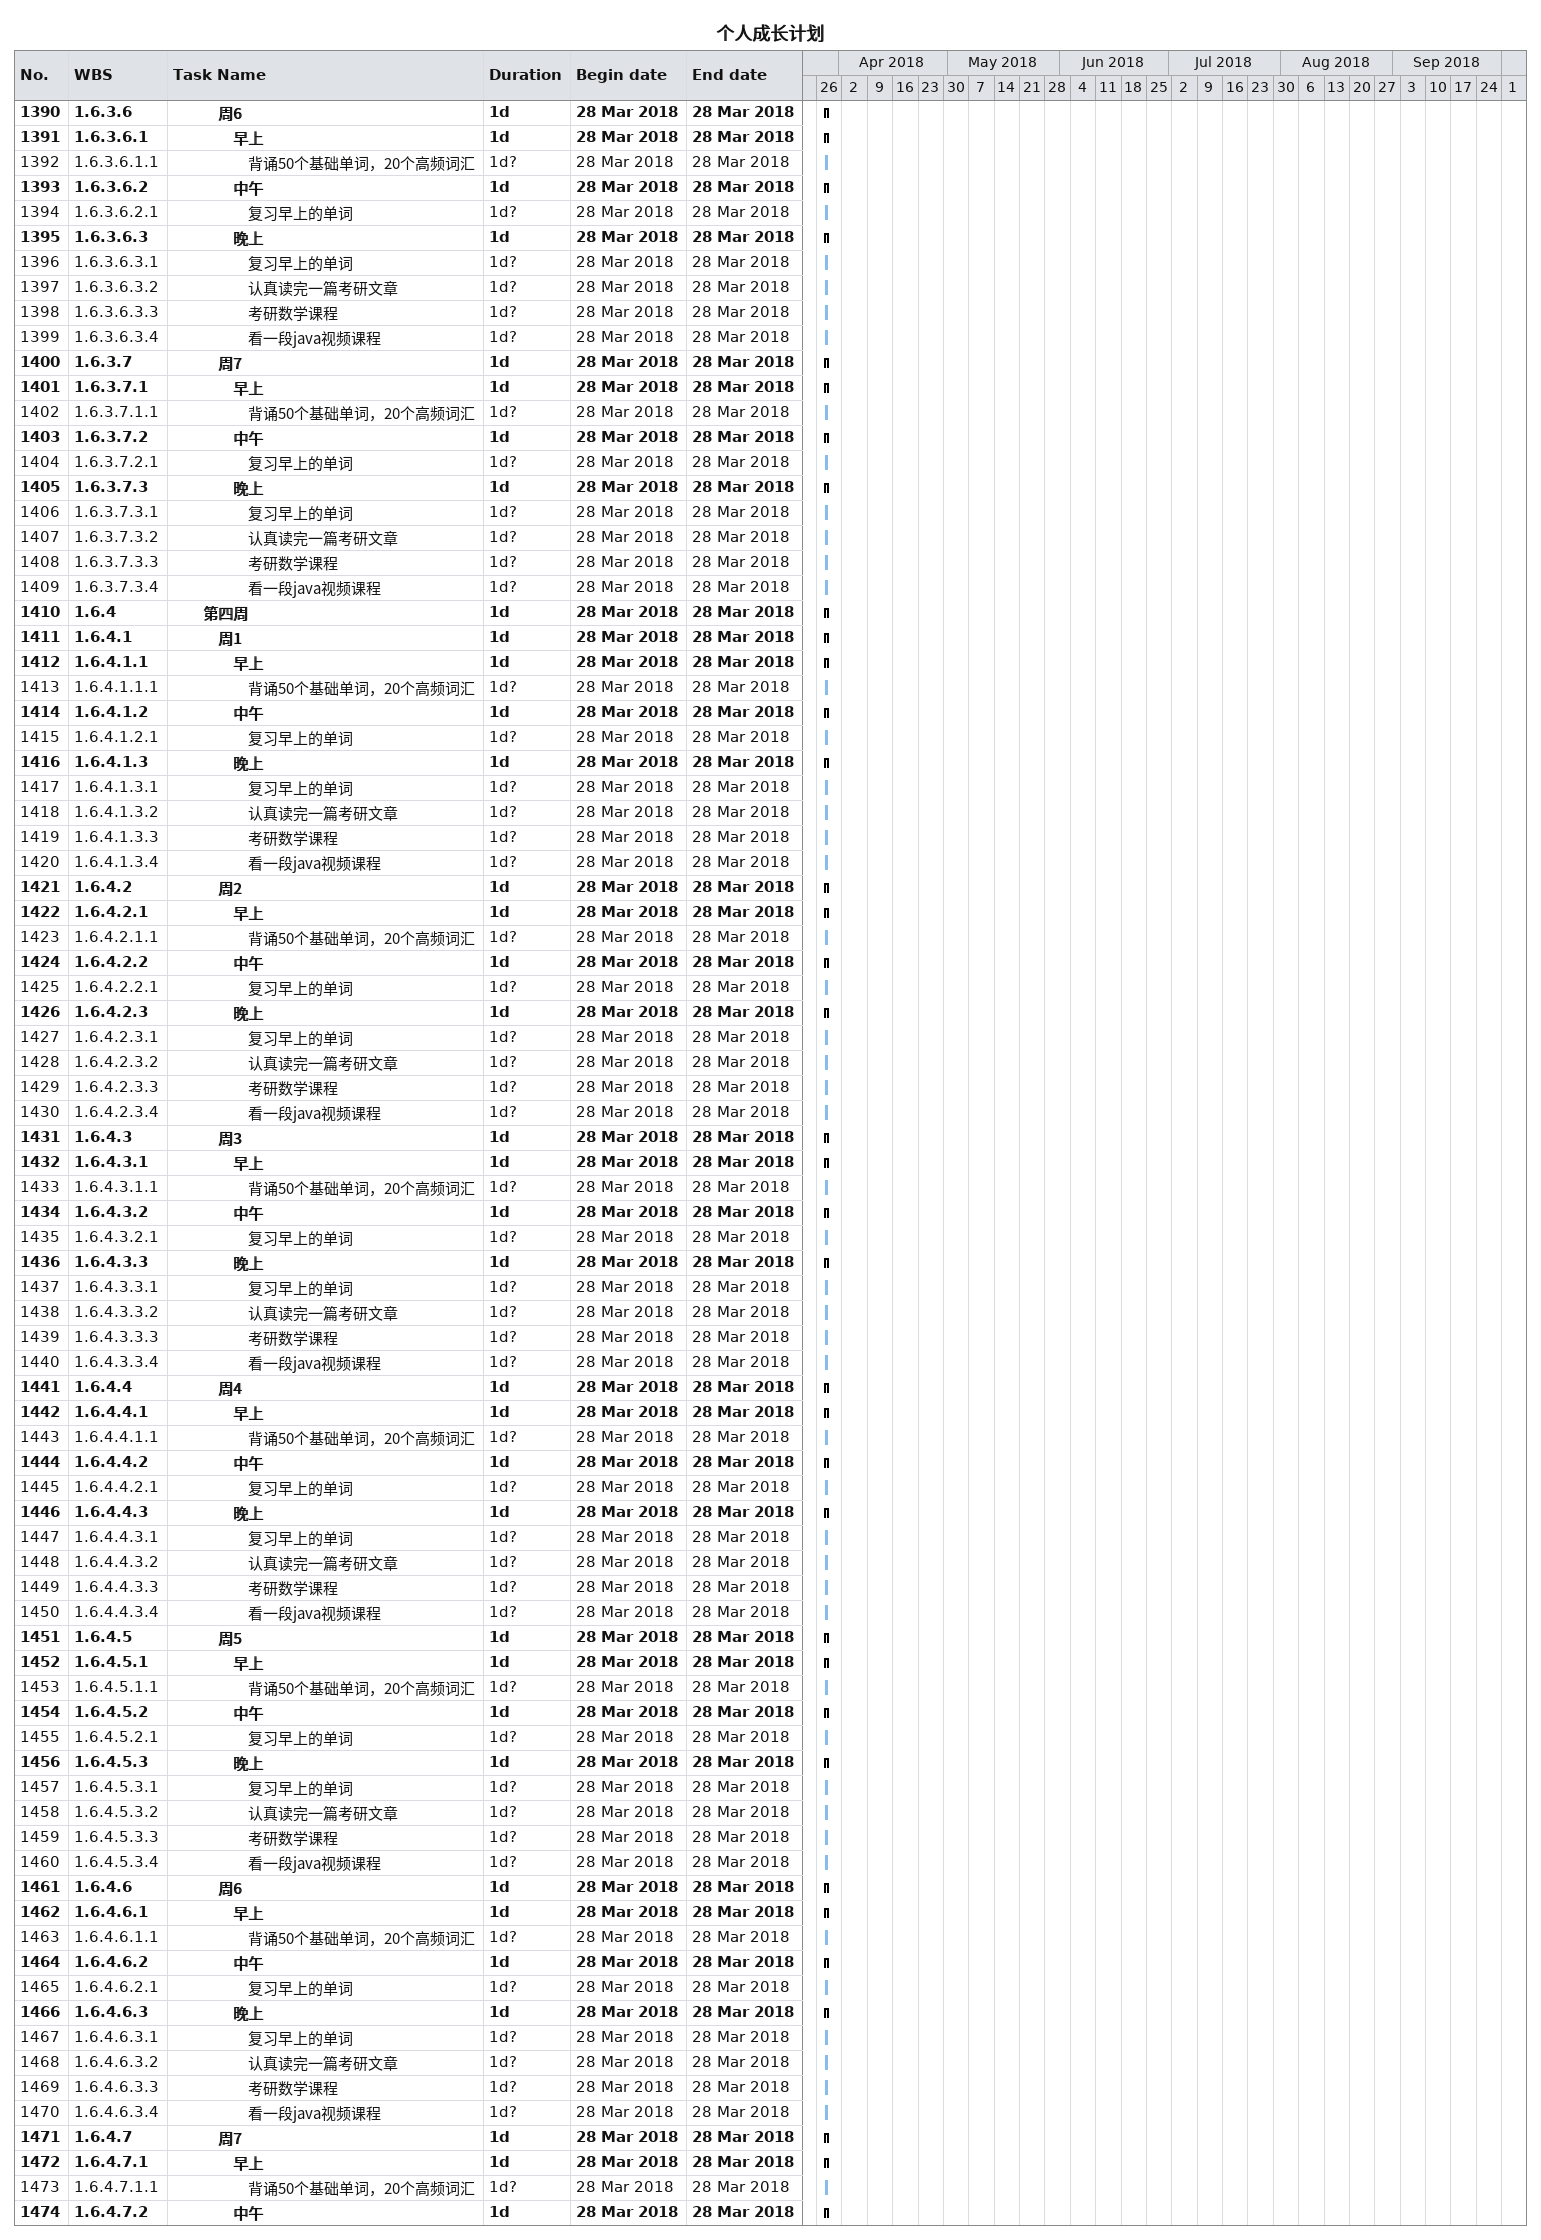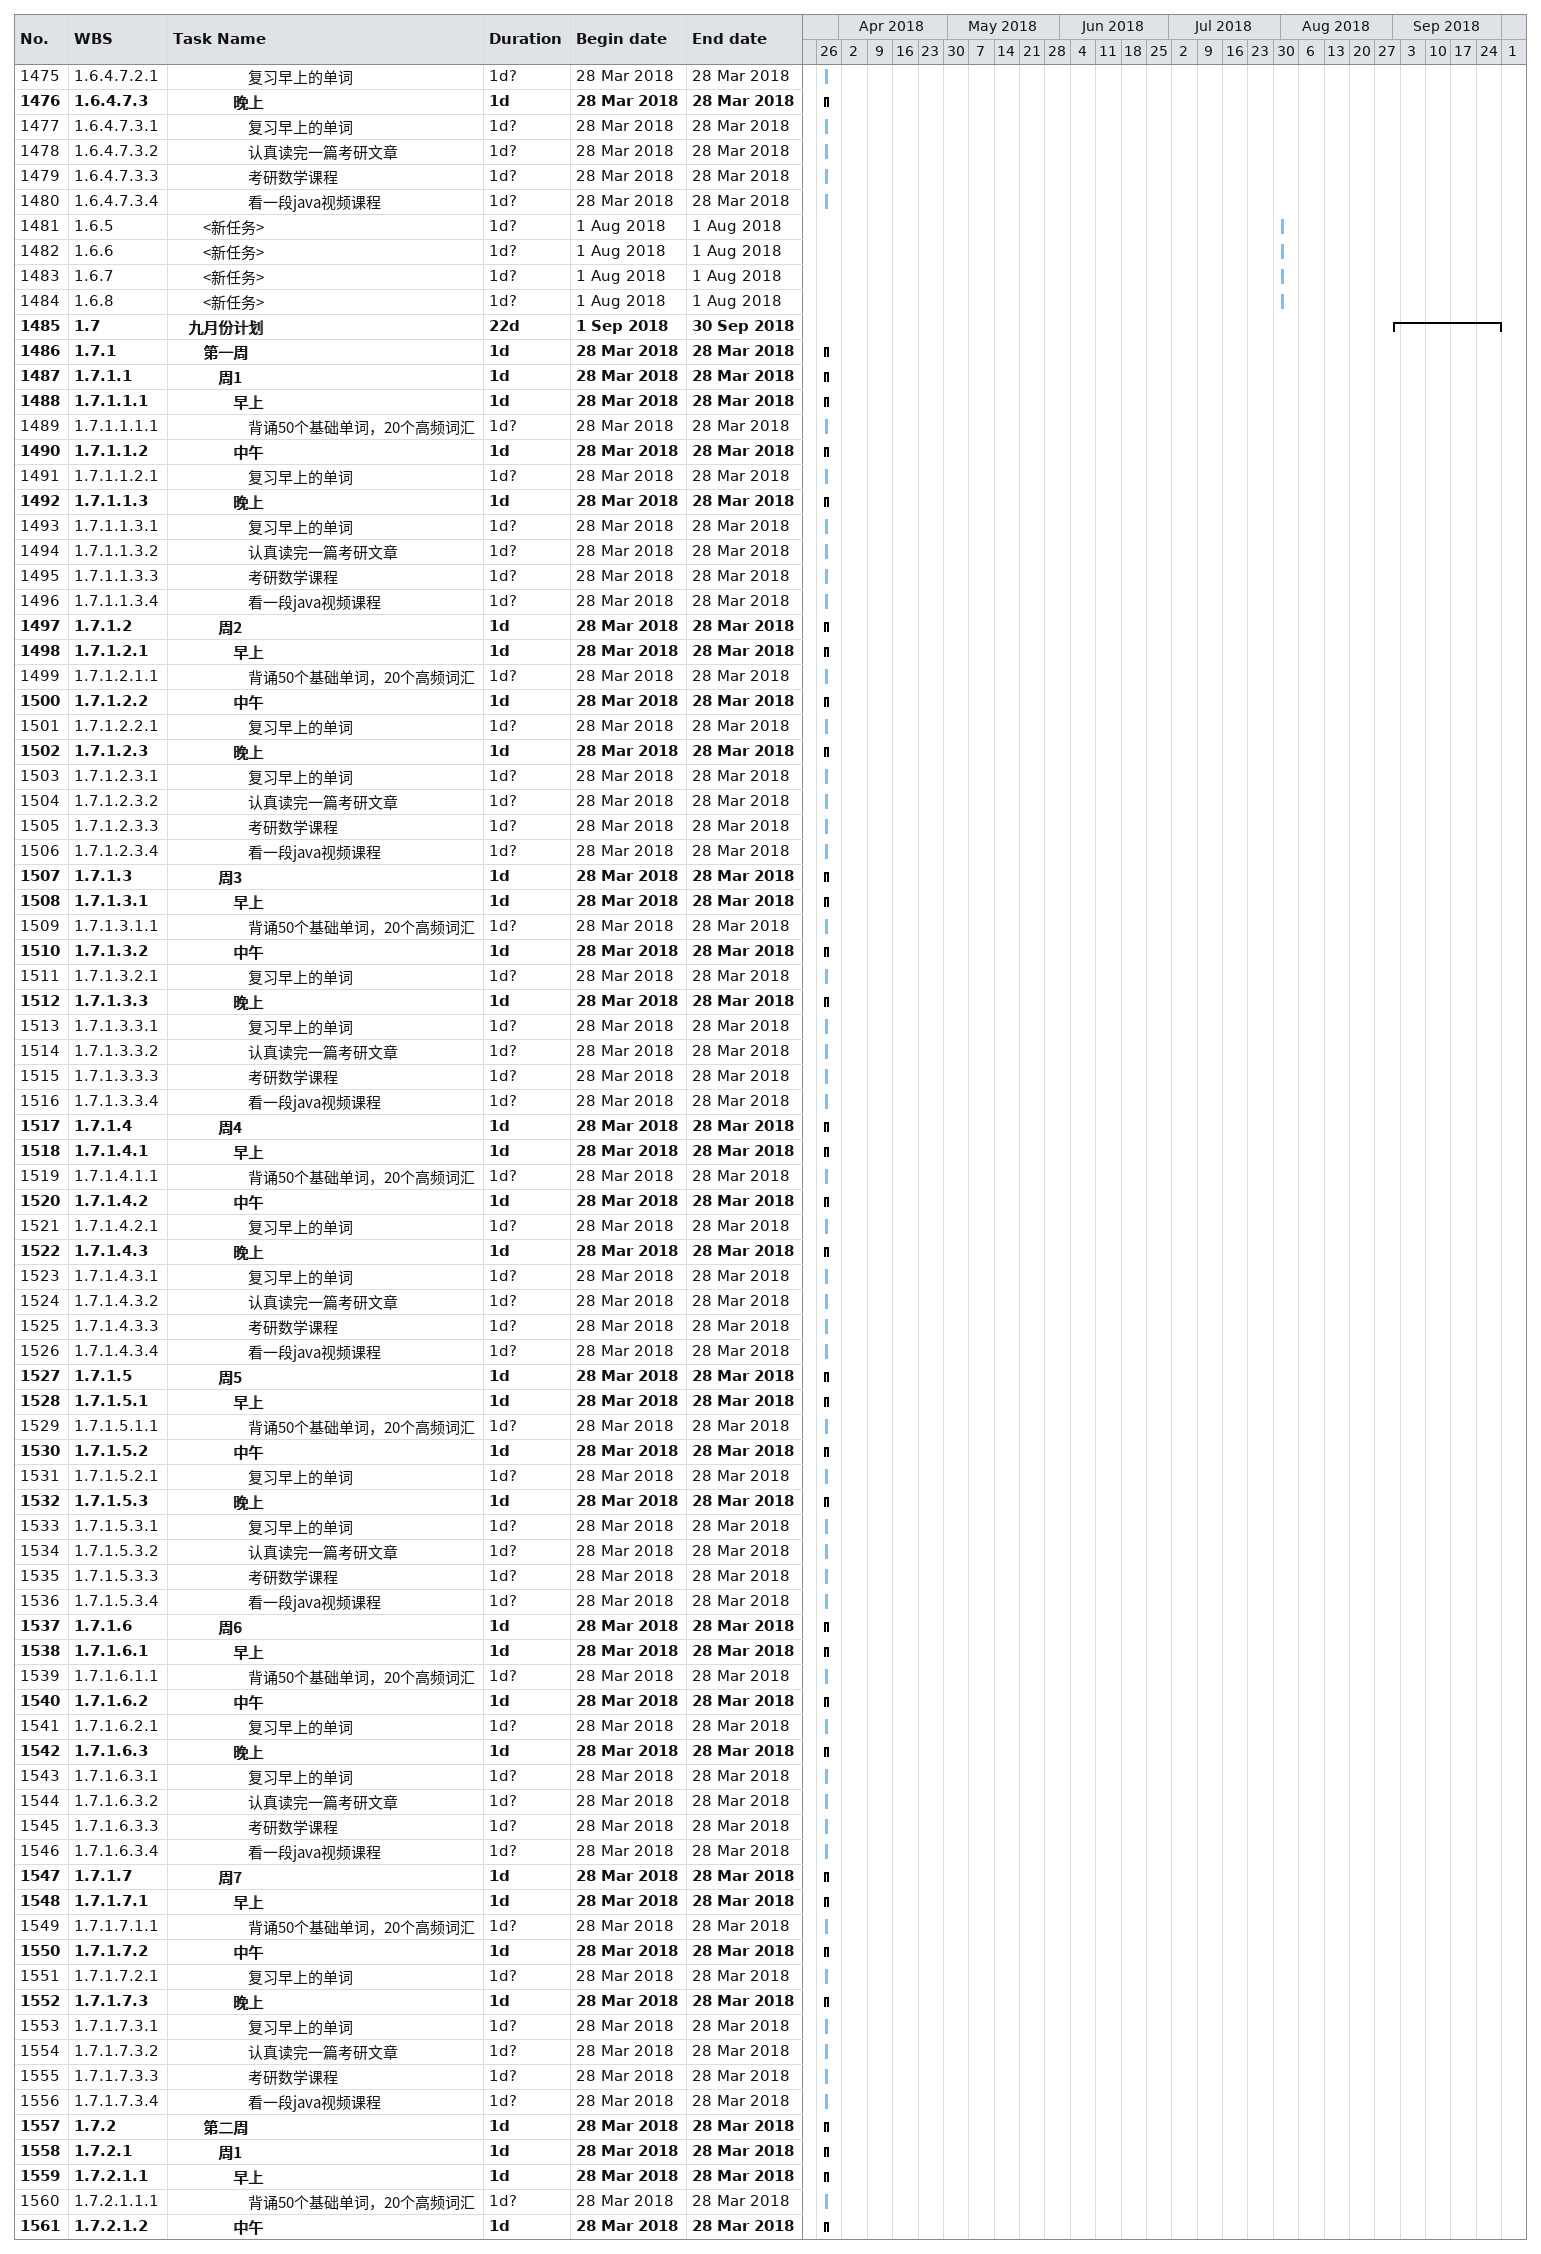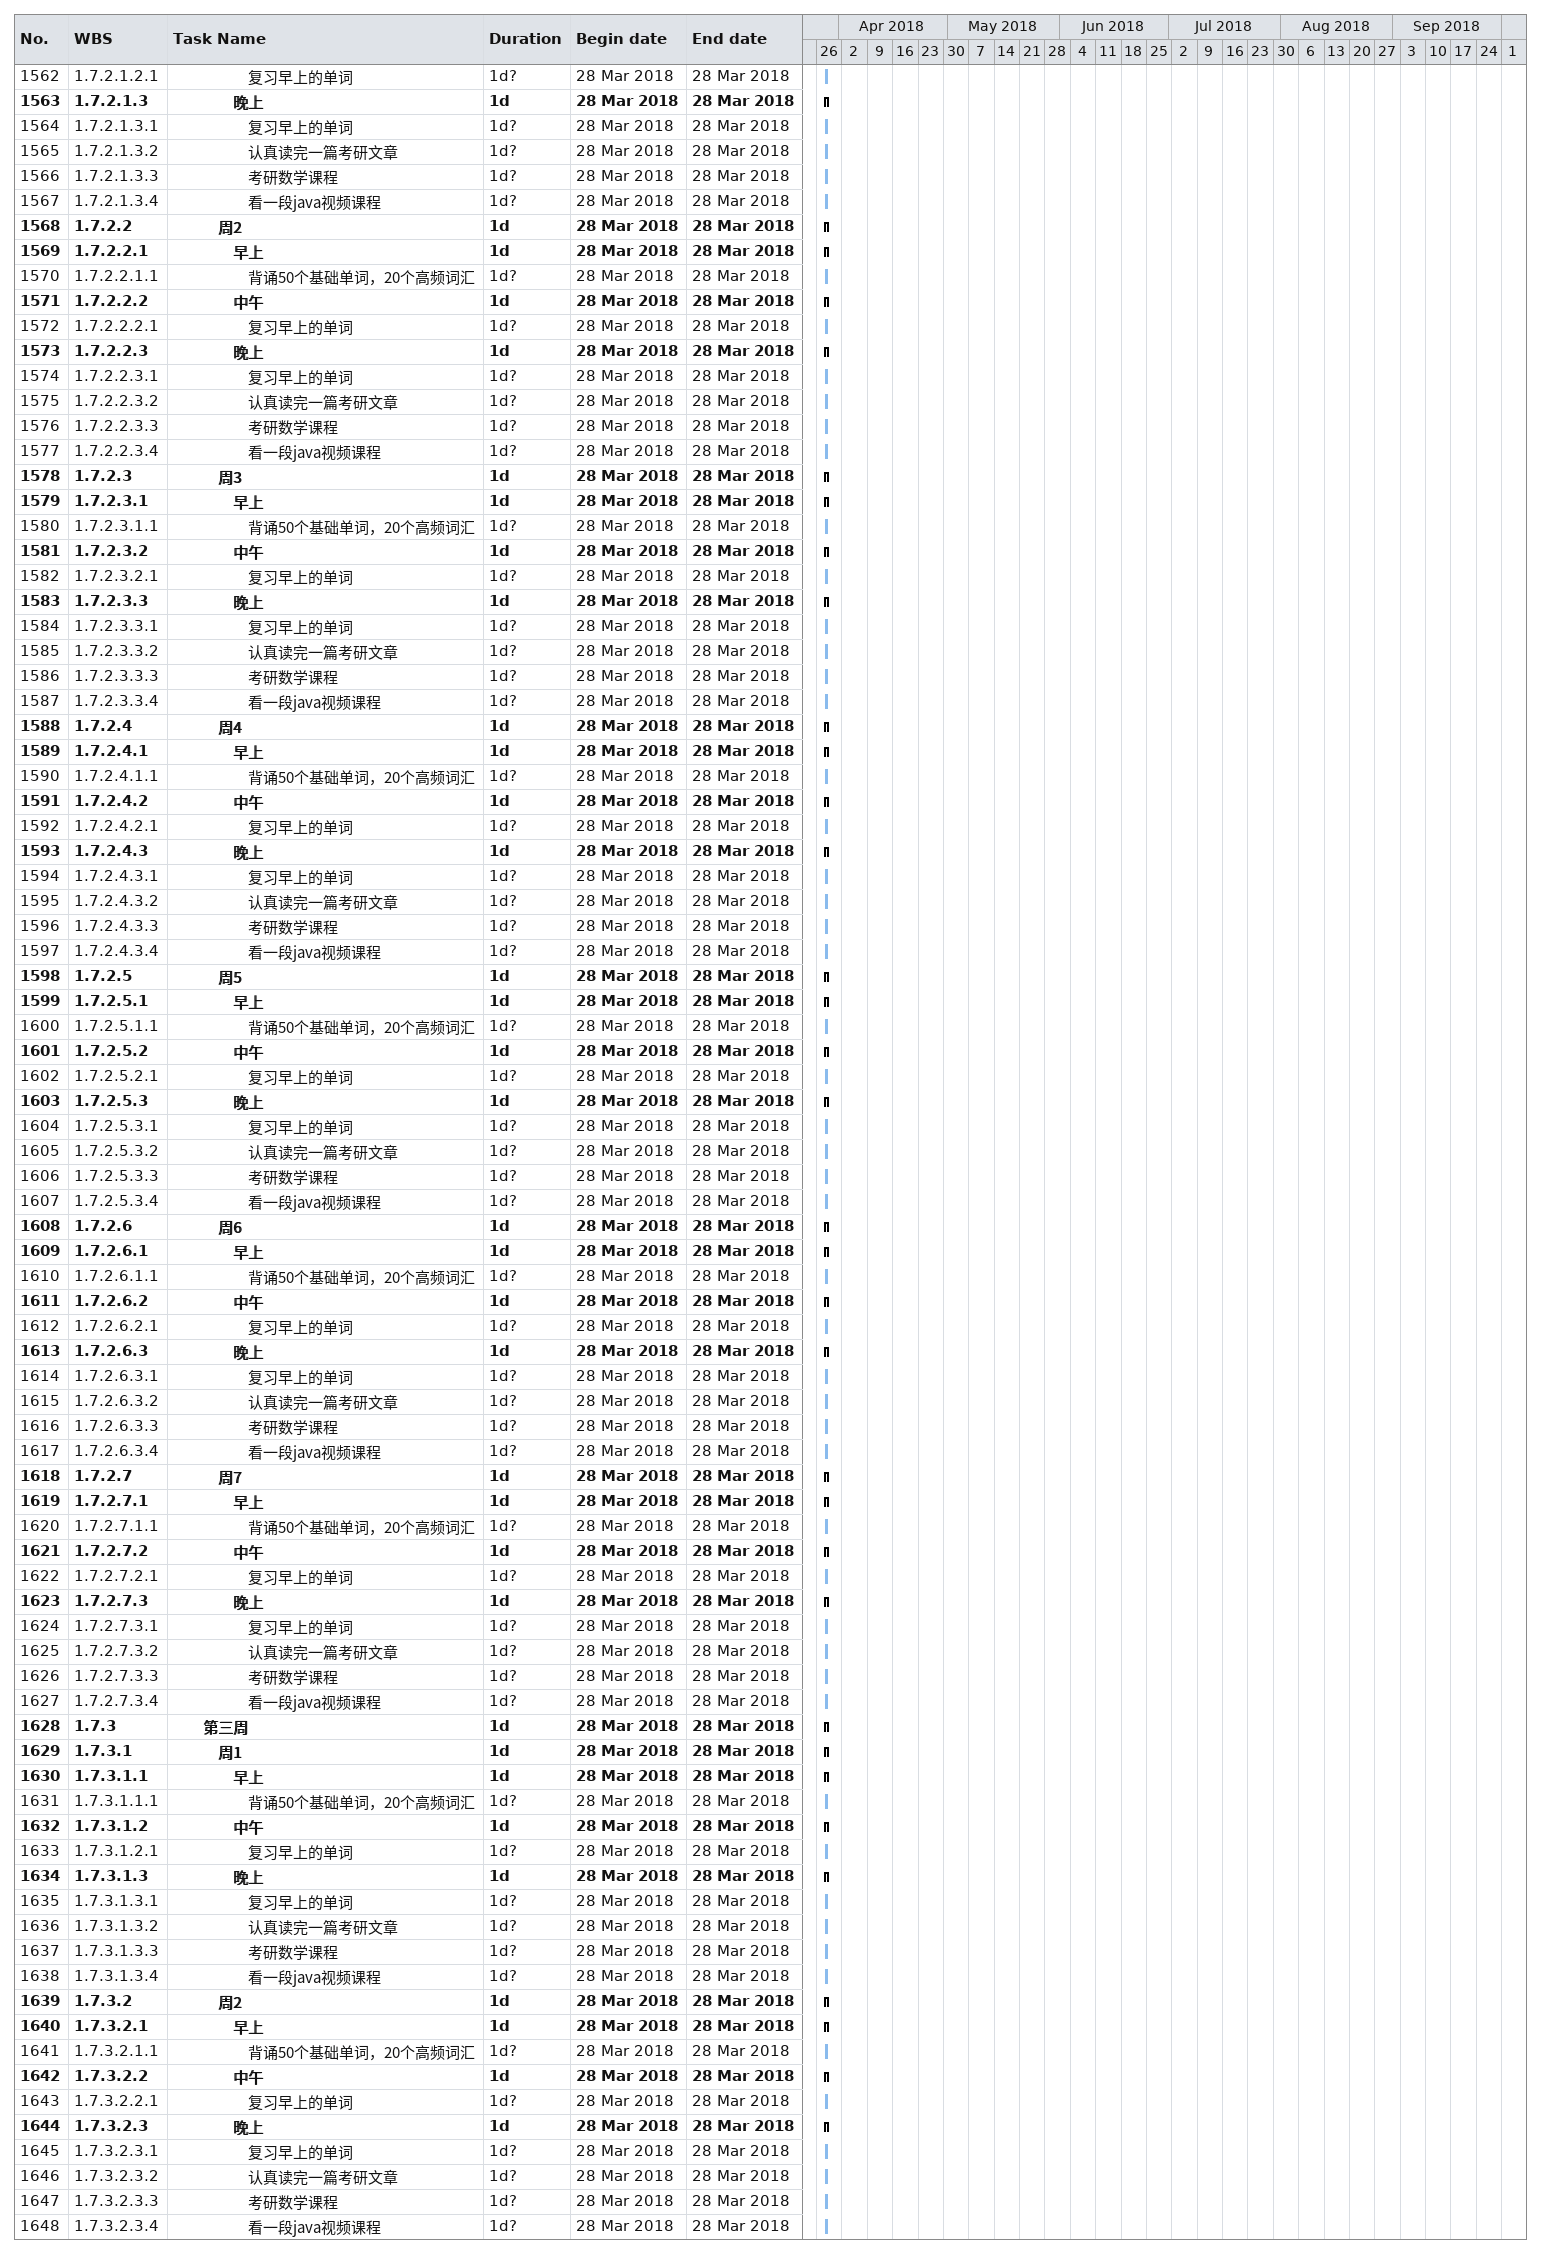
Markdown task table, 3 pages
个人成长计划

| ID | WBS | Task | Duration | Start | Finish |
|---|---|---|---|---|---|
| 1390 | 1.6.3.6 | **周6** | 1d | 2018-03-28 | 2018-03-28 |
| 1391 | 1.6.3.6.1 | **早上** | 1d | 2018-03-28 | 2018-03-28 |
| 1392 | 1.6.3.6.1.1 | 背诵50个基础单词，20个高频词汇 | 1d? | 2018-03-28 | 2018-03-28 |
| 1393 | 1.6.3.6.2 | **中午** | 1d | 2018-03-28 | 2018-03-28 |
| 1394 | 1.6.3.6.2.1 | 复习早上的单词 | 1d? | 2018-03-28 | 2018-03-28 |
| 1395 | 1.6.3.6.3 | **晚上** | 1d | 2018-03-28 | 2018-03-28 |
| 1396 | 1.6.3.6.3.1 | 复习早上的单词 | 1d? | 2018-03-28 | 2018-03-28 |
| 1397 | 1.6.3.6.3.2 | 认真读完一篇考研文章 | 1d? | 2018-03-28 | 2018-03-28 |
| 1398 | 1.6.3.6.3.3 | 考研数学课程 | 1d? | 2018-03-28 | 2018-03-28 |
| 1399 | 1.6.3.6.3.4 | 看一段java视频课程 | 1d? | 2018-03-28 | 2018-03-28 |
| 1400 | 1.6.3.7 | **周7** | 1d | 2018-03-28 | 2018-03-28 |
| 1401 | 1.6.3.7.1 | **早上** | 1d | 2018-03-28 | 2018-03-28 |
| 1402 | 1.6.3.7.1.1 | 背诵50个基础单词，20个高频词汇 | 1d? | 2018-03-28 | 2018-03-28 |
| 1403 | 1.6.3.7.2 | **中午** | 1d | 2018-03-28 | 2018-03-28 |
| 1404 | 1.6.3.7.2.1 | 复习早上的单词 | 1d? | 2018-03-28 | 2018-03-28 |
| 1405 | 1.6.3.7.3 | **晚上** | 1d | 2018-03-28 | 2018-03-28 |
| 1406 | 1.6.3.7.3.1 | 复习早上的单词 | 1d? | 2018-03-28 | 2018-03-28 |
| 1407 | 1.6.3.7.3.2 | 认真读完一篇考研文章 | 1d? | 2018-03-28 | 2018-03-28 |
| 1408 | 1.6.3.7.3.3 | 考研数学课程 | 1d? | 2018-03-28 | 2018-03-28 |
| 1409 | 1.6.3.7.3.4 | 看一段java视频课程 | 1d? | 2018-03-28 | 2018-03-28 |
| 1410 | 1.6.4 | **第四周** | 1d | 2018-03-28 | 2018-03-28 |
| 1411 | 1.6.4.1 | **周1** | 1d | 2018-03-28 | 2018-03-28 |
| 1412 | 1.6.4.1.1 | **早上** | 1d | 2018-03-28 | 2018-03-28 |
| 1413 | 1.6.4.1.1.1 | 背诵50个基础单词，20个高频词汇 | 1d? | 2018-03-28 | 2018-03-28 |
| 1414 | 1.6.4.1.2 | **中午** | 1d | 2018-03-28 | 2018-03-28 |
| 1415 | 1.6.4.1.2.1 | 复习早上的单词 | 1d? | 2018-03-28 | 2018-03-28 |
| 1416 | 1.6.4.1.3 | **晚上** | 1d | 2018-03-28 | 2018-03-28 |
| 1417 | 1.6.4.1.3.1 | 复习早上的单词 | 1d? | 2018-03-28 | 2018-03-28 |
| 1418 | 1.6.4.1.3.2 | 认真读完一篇考研文章 | 1d? | 2018-03-28 | 2018-03-28 |
| 1419 | 1.6.4.1.3.3 | 考研数学课程 | 1d? | 2018-03-28 | 2018-03-28 |
| 1420 | 1.6.4.1.3.4 | 看一段java视频课程 | 1d? | 2018-03-28 | 2018-03-28 |
| 1421 | 1.6.4.2 | **周2** | 1d | 2018-03-28 | 2018-03-28 |
| 1422 | 1.6.4.2.1 | **早上** | 1d | 2018-03-28 | 2018-03-28 |
| 1423 | 1.6.4.2.1.1 | 背诵50个基础单词，20个高频词汇 | 1d? | 2018-03-28 | 2018-03-28 |
| 1424 | 1.6.4.2.2 | **中午** | 1d | 2018-03-28 | 2018-03-28 |
| 1425 | 1.6.4.2.2.1 | 复习早上的单词 | 1d? | 2018-03-28 | 2018-03-28 |
| 1426 | 1.6.4.2.3 | **晚上** | 1d | 2018-03-28 | 2018-03-28 |
| 1427 | 1.6.4.2.3.1 | 复习早上的单词 | 1d? | 2018-03-28 | 2018-03-28 |
| 1428 | 1.6.4.2.3.2 | 认真读完一篇考研文章 | 1d? | 2018-03-28 | 2018-03-28 |
| 1429 | 1.6.4.2.3.3 | 考研数学课程 | 1d? | 2018-03-28 | 2018-03-28 |
| 1430 | 1.6.4.2.3.4 | 看一段java视频课程 | 1d? | 2018-03-28 | 2018-03-28 |
| 1431 | 1.6.4.3 | **周3** | 1d | 2018-03-28 | 2018-03-28 |
| 1432 | 1.6.4.3.1 | **早上** | 1d | 2018-03-28 | 2018-03-28 |
| 1433 | 1.6.4.3.1.1 | 背诵50个基础单词，20个高频词汇 | 1d? | 2018-03-28 | 2018-03-28 |
| 1434 | 1.6.4.3.2 | **中午** | 1d | 2018-03-28 | 2018-03-28 |
| 1435 | 1.6.4.3.2.1 | 复习早上的单词 | 1d? | 2018-03-28 | 2018-03-28 |
| 1436 | 1.6.4.3.3 | **晚上** | 1d | 2018-03-28 | 2018-03-28 |
| 1437 | 1.6.4.3.3.1 | 复习早上的单词 | 1d? | 2018-03-28 | 2018-03-28 |
| 1438 | 1.6.4.3.3.2 | 认真读完一篇考研文章 | 1d? | 2018-03-28 | 2018-03-28 |
| 1439 | 1.6.4.3.3.3 | 考研数学课程 | 1d? | 2018-03-28 | 2018-03-28 |
| 1440 | 1.6.4.3.3.4 | 看一段java视频课程 | 1d? | 2018-03-28 | 2018-03-28 |
| 1441 | 1.6.4.4 | **周4** | 1d | 2018-03-28 | 2018-03-28 |
| 1442 | 1.6.4.4.1 | **早上** | 1d | 2018-03-28 | 2018-03-28 |
| 1443 | 1.6.4.4.1.1 | 背诵50个基础单词，20个高频词汇 | 1d? | 2018-03-28 | 2018-03-28 |
| 1444 | 1.6.4.4.2 | **中午** | 1d | 2018-03-28 | 2018-03-28 |
| 1445 | 1.6.4.4.2.1 | 复习早上的单词 | 1d? | 2018-03-28 | 2018-03-28 |
| 1446 | 1.6.4.4.3 | **晚上** | 1d | 2018-03-28 | 2018-03-28 |
| 1447 | 1.6.4.4.3.1 | 复习早上的单词 | 1d? | 2018-03-28 | 2018-03-28 |
| 1448 | 1.6.4.4.3.2 | 认真读完一篇考研文章 | 1d? | 2018-03-28 | 2018-03-28 |
| 1449 | 1.6.4.4.3.3 | 考研数学课程 | 1d? | 2018-03-28 | 2018-03-28 |
| 1450 | 1.6.4.4.3.4 | 看一段java视频课程 | 1d? | 2018-03-28 | 2018-03-28 |
| 1451 | 1.6.4.5 | **周5** | 1d | 2018-03-28 | 2018-03-28 |
| 1452 | 1.6.4.5.1 | **早上** | 1d | 2018-03-28 | 2018-03-28 |
| 1453 | 1.6.4.5.1.1 | 背诵50个基础单词，20个高频词汇 | 1d? | 2018-03-28 | 2018-03-28 |
| 1454 | 1.6.4.5.2 | **中午** | 1d | 2018-03-28 | 2018-03-28 |
| 1455 | 1.6.4.5.2.1 | 复习早上的单词 | 1d? | 2018-03-28 | 2018-03-28 |
| 1456 | 1.6.4.5.3 | **晚上** | 1d | 2018-03-28 | 2018-03-28 |
| 1457 | 1.6.4.5.3.1 | 复习早上的单词 | 1d? | 2018-03-28 | 2018-03-28 |
| 1458 | 1.6.4.5.3.2 | 认真读完一篇考研文章 | 1d? | 2018-03-28 | 2018-03-28 |
| 1459 | 1.6.4.5.3.3 | 考研数学课程 | 1d? | 2018-03-28 | 2018-03-28 |
| 1460 | 1.6.4.5.3.4 | 看一段java视频课程 | 1d? | 2018-03-28 | 2018-03-28 |
| 1461 | 1.6.4.6 | **周6** | 1d | 2018-03-28 | 2018-03-28 |
| 1462 | 1.6.4.6.1 | **早上** | 1d | 2018-03-28 | 2018-03-28 |
| 1463 | 1.6.4.6.1.1 | 背诵50个基础单词，20个高频词汇 | 1d? | 2018-03-28 | 2018-03-28 |
| 1464 | 1.6.4.6.2 | **中午** | 1d | 2018-03-28 | 2018-03-28 |
| 1465 | 1.6.4.6.2.1 | 复习早上的单词 | 1d? | 2018-03-28 | 2018-03-28 |
| 1466 | 1.6.4.6.3 | **晚上** | 1d | 2018-03-28 | 2018-03-28 |
| 1467 | 1.6.4.6.3.1 | 复习早上的单词 | 1d? | 2018-03-28 | 2018-03-28 |
| 1468 | 1.6.4.6.3.2 | 认真读完一篇考研文章 | 1d? | 2018-03-28 | 2018-03-28 |
| 1469 | 1.6.4.6.3.3 | 考研数学课程 | 1d? | 2018-03-28 | 2018-03-28 |
| 1470 | 1.6.4.6.3.4 | 看一段java视频课程 | 1d? | 2018-03-28 | 2018-03-28 |
| 1471 | 1.6.4.7 | **周7** | 1d | 2018-03-28 | 2018-03-28 |
| 1472 | 1.6.4.7.1 | **早上** | 1d | 2018-03-28 | 2018-03-28 |
| 1473 | 1.6.4.7.1.1 | 背诵50个基础单词，20个高频词汇 | 1d? | 2018-03-28 | 2018-03-28 |
| 1474 | 1.6.4.7.2 | **中午** | 1d | 2018-03-28 | 2018-03-28 |
| 1475 | 1.6.4.7.2.1 | 复习早上的单词 | 1d? | 2018-03-28 | 2018-03-28 |
| 1476 | 1.6.4.7.3 | **晚上** | 1d | 2018-03-28 | 2018-03-28 |
| 1477 | 1.6.4.7.3.1 | 复习早上的单词 | 1d? | 2018-03-28 | 2018-03-28 |
| 1478 | 1.6.4.7.3.2 | 认真读完一篇考研文章 | 1d? | 2018-03-28 | 2018-03-28 |
| 1479 | 1.6.4.7.3.3 | 考研数学课程 | 1d? | 2018-03-28 | 2018-03-28 |
| 1480 | 1.6.4.7.3.4 | 看一段java视频课程 | 1d? | 2018-03-28 | 2018-03-28 |
| 1481 | 1.6.5 | <新任务> | 1d? | 2018-08-01 | 2018-08-01 |
| 1482 | 1.6.6 | <新任务> | 1d? | 2018-08-01 | 2018-08-01 |
| 1483 | 1.6.7 | <新任务> | 1d? | 2018-08-01 | 2018-08-01 |
| 1484 | 1.6.8 | <新任务> | 1d? | 2018-08-01 | 2018-08-01 |
| 1485 | 1.7 | **九月份计划** | 22d | 2018-09-01 | 2018-09-30 |
| 1486 | 1.7.1 | **第一周** | 1d | 2018-03-28 | 2018-03-28 |
| 1487 | 1.7.1.1 | **周1** | 1d | 2018-03-28 | 2018-03-28 |
| 1488 | 1.7.1.1.1 | **早上** | 1d | 2018-03-28 | 2018-03-28 |
| 1489 | 1.7.1.1.1.1 | 背诵50个基础单词，20个高频词汇 | 1d? | 2018-03-28 | 2018-03-28 |
| 1490 | 1.7.1.1.2 | **中午** | 1d | 2018-03-28 | 2018-03-28 |
| 1491 | 1.7.1.1.2.1 | 复习早上的单词 | 1d? | 2018-03-28 | 2018-03-28 |
| 1492 | 1.7.1.1.3 | **晚上** | 1d | 2018-03-28 | 2018-03-28 |
| 1493 | 1.7.1.1.3.1 | 复习早上的单词 | 1d? | 2018-03-28 | 2018-03-28 |
| 1494 | 1.7.1.1.3.2 | 认真读完一篇考研文章 | 1d? | 2018-03-28 | 2018-03-28 |
| 1495 | 1.7.1.1.3.3 | 考研数学课程 | 1d? | 2018-03-28 | 2018-03-28 |
| 1496 | 1.7.1.1.3.4 | 看一段java视频课程 | 1d? | 2018-03-28 | 2018-03-28 |
| 1497 | 1.7.1.2 | **周2** | 1d | 2018-03-28 | 2018-03-28 |
| 1498 | 1.7.1.2.1 | **早上** | 1d | 2018-03-28 | 2018-03-28 |
| 1499 | 1.7.1.2.1.1 | 背诵50个基础单词，20个高频词汇 | 1d? | 2018-03-28 | 2018-03-28 |
| 1500 | 1.7.1.2.2 | **中午** | 1d | 2018-03-28 | 2018-03-28 |
| 1501 | 1.7.1.2.2.1 | 复习早上的单词 | 1d? | 2018-03-28 | 2018-03-28 |
| 1502 | 1.7.1.2.3 | **晚上** | 1d | 2018-03-28 | 2018-03-28 |
| 1503 | 1.7.1.2.3.1 | 复习早上的单词 | 1d? | 2018-03-28 | 2018-03-28 |
| 1504 | 1.7.1.2.3.2 | 认真读完一篇考研文章 | 1d? | 2018-03-28 | 2018-03-28 |
| 1505 | 1.7.1.2.3.3 | 考研数学课程 | 1d? | 2018-03-28 | 2018-03-28 |
| 1506 | 1.7.1.2.3.4 | 看一段java视频课程 | 1d? | 2018-03-28 | 2018-03-28 |
| 1507 | 1.7.1.3 | **周3** | 1d | 2018-03-28 | 2018-03-28 |
| 1508 | 1.7.1.3.1 | **早上** | 1d | 2018-03-28 | 2018-03-28 |
| 1509 | 1.7.1.3.1.1 | 背诵50个基础单词，20个高频词汇 | 1d? | 2018-03-28 | 2018-03-28 |
| 1510 | 1.7.1.3.2 | **中午** | 1d | 2018-03-28 | 2018-03-28 |
| 1511 | 1.7.1.3.2.1 | 复习早上的单词 | 1d? | 2018-03-28 | 2018-03-28 |
| 1512 | 1.7.1.3.3 | **晚上** | 1d | 2018-03-28 | 2018-03-28 |
| 1513 | 1.7.1.3.3.1 | 复习早上的单词 | 1d? | 2018-03-28 | 2018-03-28 |
| 1514 | 1.7.1.3.3.2 | 认真读完一篇考研文章 | 1d? | 2018-03-28 | 2018-03-28 |
| 1515 | 1.7.1.3.3.3 | 考研数学课程 | 1d? | 2018-03-28 | 2018-03-28 |
| 1516 | 1.7.1.3.3.4 | 看一段java视频课程 | 1d? | 2018-03-28 | 2018-03-28 |
| 1517 | 1.7.1.4 | **周4** | 1d | 2018-03-28 | 2018-03-28 |
| 1518 | 1.7.1.4.1 | **早上** | 1d | 2018-03-28 | 2018-03-28 |
| 1519 | 1.7.1.4.1.1 | 背诵50个基础单词，20个高频词汇 | 1d? | 2018-03-28 | 2018-03-28 |
| 1520 | 1.7.1.4.2 | **中午** | 1d | 2018-03-28 | 2018-03-28 |
| 1521 | 1.7.1.4.2.1 | 复习早上的单词 | 1d? | 2018-03-28 | 2018-03-28 |
| 1522 | 1.7.1.4.3 | **晚上** | 1d | 2018-03-28 | 2018-03-28 |
| 1523 | 1.7.1.4.3.1 | 复习早上的单词 | 1d? | 2018-03-28 | 2018-03-28 |
| 1524 | 1.7.1.4.3.2 | 认真读完一篇考研文章 | 1d? | 2018-03-28 | 2018-03-28 |
| 1525 | 1.7.1.4.3.3 | 考研数学课程 | 1d? | 2018-03-28 | 2018-03-28 |
| 1526 | 1.7.1.4.3.4 | 看一段java视频课程 | 1d? | 2018-03-28 | 2018-03-28 |
| 1527 | 1.7.1.5 | **周5** | 1d | 2018-03-28 | 2018-03-28 |
| 1528 | 1.7.1.5.1 | **早上** | 1d | 2018-03-28 | 2018-03-28 |
| 1529 | 1.7.1.5.1.1 | 背诵50个基础单词，20个高频词汇 | 1d? | 2018-03-28 | 2018-03-28 |
| 1530 | 1.7.1.5.2 | **中午** | 1d | 2018-03-28 | 2018-03-28 |
| 1531 | 1.7.1.5.2.1 | 复习早上的单词 | 1d? | 2018-03-28 | 2018-03-28 |
| 1532 | 1.7.1.5.3 | **晚上** | 1d | 2018-03-28 | 2018-03-28 |
| 1533 | 1.7.1.5.3.1 | 复习早上的单词 | 1d? | 2018-03-28 | 2018-03-28 |
| 1534 | 1.7.1.5.3.2 | 认真读完一篇考研文章 | 1d? | 2018-03-28 | 2018-03-28 |
| 1535 | 1.7.1.5.3.3 | 考研数学课程 | 1d? | 2018-03-28 | 2018-03-28 |
| 1536 | 1.7.1.5.3.4 | 看一段java视频课程 | 1d? | 2018-03-28 | 2018-03-28 |
| 1537 | 1.7.1.6 | **周6** | 1d | 2018-03-28 | 2018-03-28 |
| 1538 | 1.7.1.6.1 | **早上** | 1d | 2018-03-28 | 2018-03-28 |
| 1539 | 1.7.1.6.1.1 | 背诵50个基础单词，20个高频词汇 | 1d? | 2018-03-28 | 2018-03-28 |
| 1540 | 1.7.1.6.2 | **中午** | 1d | 2018-03-28 | 2018-03-28 |
| 1541 | 1.7.1.6.2.1 | 复习早上的单词 | 1d? | 2018-03-28 | 2018-03-28 |
| 1542 | 1.7.1.6.3 | **晚上** | 1d | 2018-03-28 | 2018-03-28 |
| 1543 | 1.7.1.6.3.1 | 复习早上的单词 | 1d? | 2018-03-28 | 2018-03-28 |
| 1544 | 1.7.1.6.3.2 | 认真读完一篇考研文章 | 1d? | 2018-03-28 | 2018-03-28 |
| 1545 | 1.7.1.6.3.3 | 考研数学课程 | 1d? | 2018-03-28 | 2018-03-28 |
| 1546 | 1.7.1.6.3.4 | 看一段java视频课程 | 1d? | 2018-03-28 | 2018-03-28 |
| 1547 | 1.7.1.7 | **周7** | 1d | 2018-03-28 | 2018-03-28 |
| 1548 | 1.7.1.7.1 | **早上** | 1d | 2018-03-28 | 2018-03-28 |
| 1549 | 1.7.1.7.1.1 | 背诵50个基础单词，20个高频词汇 | 1d? | 2018-03-28 | 2018-03-28 |
| 1550 | 1.7.1.7.2 | **中午** | 1d | 2018-03-28 | 2018-03-28 |
| 1551 | 1.7.1.7.2.1 | 复习早上的单词 | 1d? | 2018-03-28 | 2018-03-28 |
| 1552 | 1.7.1.7.3 | **晚上** | 1d | 2018-03-28 | 2018-03-28 |
| 1553 | 1.7.1.7.3.1 | 复习早上的单词 | 1d? | 2018-03-28 | 2018-03-28 |
| 1554 | 1.7.1.7.3.2 | 认真读完一篇考研文章 | 1d? | 2018-03-28 | 2018-03-28 |
| 1555 | 1.7.1.7.3.3 | 考研数学课程 | 1d? | 2018-03-28 | 2018-03-28 |
| 1556 | 1.7.1.7.3.4 | 看一段java视频课程 | 1d? | 2018-03-28 | 2018-03-28 |
| 1557 | 1.7.2 | **第二周** | 1d | 2018-03-28 | 2018-03-28 |
| 1558 | 1.7.2.1 | **周1** | 1d | 2018-03-28 | 2018-03-28 |
| 1559 | 1.7.2.1.1 | **早上** | 1d | 2018-03-28 | 2018-03-28 |
| 1560 | 1.7.2.1.1.1 | 背诵50个基础单词，20个高频词汇 | 1d? | 2018-03-28 | 2018-03-28 |
| 1561 | 1.7.2.1.2 | **中午** | 1d | 2018-03-28 | 2018-03-28 |
| 1562 | 1.7.2.1.2.1 | 复习早上的单词 | 1d? | 2018-03-28 | 2018-03-28 |
| 1563 | 1.7.2.1.3 | **晚上** | 1d | 2018-03-28 | 2018-03-28 |
| 1564 | 1.7.2.1.3.1 | 复习早上的单词 | 1d? | 2018-03-28 | 2018-03-28 |
| 1565 | 1.7.2.1.3.2 | 认真读完一篇考研文章 | 1d? | 2018-03-28 | 2018-03-28 |
| 1566 | 1.7.2.1.3.3 | 考研数学课程 | 1d? | 2018-03-28 | 2018-03-28 |
| 1567 | 1.7.2.1.3.4 | 看一段java视频课程 | 1d? | 2018-03-28 | 2018-03-28 |
| 1568 | 1.7.2.2 | **周2** | 1d | 2018-03-28 | 2018-03-28 |
| 1569 | 1.7.2.2.1 | **早上** | 1d | 2018-03-28 | 2018-03-28 |
| 1570 | 1.7.2.2.1.1 | 背诵50个基础单词，20个高频词汇 | 1d? | 2018-03-28 | 2018-03-28 |
| 1571 | 1.7.2.2.2 | **中午** | 1d | 2018-03-28 | 2018-03-28 |
| 1572 | 1.7.2.2.2.1 | 复习早上的单词 | 1d? | 2018-03-28 | 2018-03-28 |
| 1573 | 1.7.2.2.3 | **晚上** | 1d | 2018-03-28 | 2018-03-28 |
| 1574 | 1.7.2.2.3.1 | 复习早上的单词 | 1d? | 2018-03-28 | 2018-03-28 |
| 1575 | 1.7.2.2.3.2 | 认真读完一篇考研文章 | 1d? | 2018-03-28 | 2018-03-28 |
| 1576 | 1.7.2.2.3.3 | 考研数学课程 | 1d? | 2018-03-28 | 2018-03-28 |
| 1577 | 1.7.2.2.3.4 | 看一段java视频课程 | 1d? | 2018-03-28 | 2018-03-28 |
| 1578 | 1.7.2.3 | **周3** | 1d | 2018-03-28 | 2018-03-28 |
| 1579 | 1.7.2.3.1 | **早上** | 1d | 2018-03-28 | 2018-03-28 |
| 1580 | 1.7.2.3.1.1 | 背诵50个基础单词，20个高频词汇 | 1d? | 2018-03-28 | 2018-03-28 |
| 1581 | 1.7.2.3.2 | **中午** | 1d | 2018-03-28 | 2018-03-28 |
| 1582 | 1.7.2.3.2.1 | 复习早上的单词 | 1d? | 2018-03-28 | 2018-03-28 |
| 1583 | 1.7.2.3.3 | **晚上** | 1d | 2018-03-28 | 2018-03-28 |
| 1584 | 1.7.2.3.3.1 | 复习早上的单词 | 1d? | 2018-03-28 | 2018-03-28 |
| 1585 | 1.7.2.3.3.2 | 认真读完一篇考研文章 | 1d? | 2018-03-28 | 2018-03-28 |
| 1586 | 1.7.2.3.3.3 | 考研数学课程 | 1d? | 2018-03-28 | 2018-03-28 |
| 1587 | 1.7.2.3.3.4 | 看一段java视频课程 | 1d? | 2018-03-28 | 2018-03-28 |
| 1588 | 1.7.2.4 | **周4** | 1d | 2018-03-28 | 2018-03-28 |
| 1589 | 1.7.2.4.1 | **早上** | 1d | 2018-03-28 | 2018-03-28 |
| 1590 | 1.7.2.4.1.1 | 背诵50个基础单词，20个高频词汇 | 1d? | 2018-03-28 | 2018-03-28 |
| 1591 | 1.7.2.4.2 | **中午** | 1d | 2018-03-28 | 2018-03-28 |
| 1592 | 1.7.2.4.2.1 | 复习早上的单词 | 1d? | 2018-03-28 | 2018-03-28 |
| 1593 | 1.7.2.4.3 | **晚上** | 1d | 2018-03-28 | 2018-03-28 |
| 1594 | 1.7.2.4.3.1 | 复习早上的单词 | 1d? | 2018-03-28 | 2018-03-28 |
| 1595 | 1.7.2.4.3.2 | 认真读完一篇考研文章 | 1d? | 2018-03-28 | 2018-03-28 |
| 1596 | 1.7.2.4.3.3 | 考研数学课程 | 1d? | 2018-03-28 | 2018-03-28 |
| 1597 | 1.7.2.4.3.4 | 看一段java视频课程 | 1d? | 2018-03-28 | 2018-03-28 |
| 1598 | 1.7.2.5 | **周5** | 1d | 2018-03-28 | 2018-03-28 |
| 1599 | 1.7.2.5.1 | **早上** | 1d | 2018-03-28 | 2018-03-28 |
| 1600 | 1.7.2.5.1.1 | 背诵50个基础单词，20个高频词汇 | 1d? | 2018-03-28 | 2018-03-28 |
| 1601 | 1.7.2.5.2 | **中午** | 1d | 2018-03-28 | 2018-03-28 |
| 1602 | 1.7.2.5.2.1 | 复习早上的单词 | 1d? | 2018-03-28 | 2018-03-28 |
| 1603 | 1.7.2.5.3 | **晚上** | 1d | 2018-03-28 | 2018-03-28 |
| 1604 | 1.7.2.5.3.1 | 复习早上的单词 | 1d? | 2018-03-28 | 2018-03-28 |
| 1605 | 1.7.2.5.3.2 | 认真读完一篇考研文章 | 1d? | 2018-03-28 | 2018-03-28 |
| 1606 | 1.7.2.5.3.3 | 考研数学课程 | 1d? | 2018-03-28 | 2018-03-28 |
| 1607 | 1.7.2.5.3.4 | 看一段java视频课程 | 1d? | 2018-03-28 | 2018-03-28 |
| 1608 | 1.7.2.6 | **周6** | 1d | 2018-03-28 | 2018-03-28 |
| 1609 | 1.7.2.6.1 | **早上** | 1d | 2018-03-28 | 2018-03-28 |
| 1610 | 1.7.2.6.1.1 | 背诵50个基础单词，20个高频词汇 | 1d? | 2018-03-28 | 2018-03-28 |
| 1611 | 1.7.2.6.2 | **中午** | 1d | 2018-03-28 | 2018-03-28 |
| 1612 | 1.7.2.6.2.1 | 复习早上的单词 | 1d? | 2018-03-28 | 2018-03-28 |
| 1613 | 1.7.2.6.3 | **晚上** | 1d | 2018-03-28 | 2018-03-28 |
| 1614 | 1.7.2.6.3.1 | 复习早上的单词 | 1d? | 2018-03-28 | 2018-03-28 |
| 1615 | 1.7.2.6.3.2 | 认真读完一篇考研文章 | 1d? | 2018-03-28 | 2018-03-28 |
| 1616 | 1.7.2.6.3.3 | 考研数学课程 | 1d? | 2018-03-28 | 2018-03-28 |
| 1617 | 1.7.2.6.3.4 | 看一段java视频课程 | 1d? | 2018-03-28 | 2018-03-28 |
| 1618 | 1.7.2.7 | **周7** | 1d | 2018-03-28 | 2018-03-28 |
| 1619 | 1.7.2.7.1 | **早上** | 1d | 2018-03-28 | 2018-03-28 |
| 1620 | 1.7.2.7.1.1 | 背诵50个基础单词，20个高频词汇 | 1d? | 2018-03-28 | 2018-03-28 |
| 1621 | 1.7.2.7.2 | **中午** | 1d | 2018-03-28 | 2018-03-28 |
| 1622 | 1.7.2.7.2.1 | 复习早上的单词 | 1d? | 2018-03-28 | 2018-03-28 |
| 1623 | 1.7.2.7.3 | **晚上** | 1d | 2018-03-28 | 2018-03-28 |
| 1624 | 1.7.2.7.3.1 | 复习早上的单词 | 1d? | 2018-03-28 | 2018-03-28 |
| 1625 | 1.7.2.7.3.2 | 认真读完一篇考研文章 | 1d? | 2018-03-28 | 2018-03-28 |
| 1626 | 1.7.2.7.3.3 | 考研数学课程 | 1d? | 2018-03-28 | 2018-03-28 |
| 1627 | 1.7.2.7.3.4 | 看一段java视频课程 | 1d? | 2018-03-28 | 2018-03-28 |
| 1628 | 1.7.3 | **第三周** | 1d | 2018-03-28 | 2018-03-28 |
| 1629 | 1.7.3.1 | **周1** | 1d | 2018-03-28 | 2018-03-28 |
| 1630 | 1.7.3.1.1 | **早上** | 1d | 2018-03-28 | 2018-03-28 |
| 1631 | 1.7.3.1.1.1 | 背诵50个基础单词，20个高频词汇 | 1d? | 2018-03-28 | 2018-03-28 |
| 1632 | 1.7.3.1.2 | **中午** | 1d | 2018-03-28 | 2018-03-28 |
| 1633 | 1.7.3.1.2.1 | 复习早上的单词 | 1d? | 2018-03-28 | 2018-03-28 |
| 1634 | 1.7.3.1.3 | **晚上** | 1d | 2018-03-28 | 2018-03-28 |
| 1635 | 1.7.3.1.3.1 | 复习早上的单词 | 1d? | 2018-03-28 | 2018-03-28 |
| 1636 | 1.7.3.1.3.2 | 认真读完一篇考研文章 | 1d? | 2018-03-28 | 2018-03-28 |
| 1637 | 1.7.3.1.3.3 | 考研数学课程 | 1d? | 2018-03-28 | 2018-03-28 |
| 1638 | 1.7.3.1.3.4 | 看一段java视频课程 | 1d? | 2018-03-28 | 2018-03-28 |
| 1639 | 1.7.3.2 | **周2** | 1d | 2018-03-28 | 2018-03-28 |
| 1640 | 1.7.3.2.1 | **早上** | 1d | 2018-03-28 | 2018-03-28 |
| 1641 | 1.7.3.2.1.1 | 背诵50个基础单词，20个高频词汇 | 1d? | 2018-03-28 | 2018-03-28 |
| 1642 | 1.7.3.2.2 | **中午** | 1d | 2018-03-28 | 2018-03-28 |
| 1643 | 1.7.3.2.2.1 | 复习早上的单词 | 1d? | 2018-03-28 | 2018-03-28 |
| 1644 | 1.7.3.2.3 | **晚上** | 1d | 2018-03-28 | 2018-03-28 |
| 1645 | 1.7.3.2.3.1 | 复习早上的单词 | 1d? | 2018-03-28 | 2018-03-28 |
| 1646 | 1.7.3.2.3.2 | 认真读完一篇考研文章 | 1d? | 2018-03-28 | 2018-03-28 |
| 1647 | 1.7.3.2.3.3 | 考研数学课程 | 1d? | 2018-03-28 | 2018-03-28 |
| 1648 | 1.7.3.2.3.4 | 看一段java视频课程 | 1d? | 2018-03-28 | 2018-03-28 |
